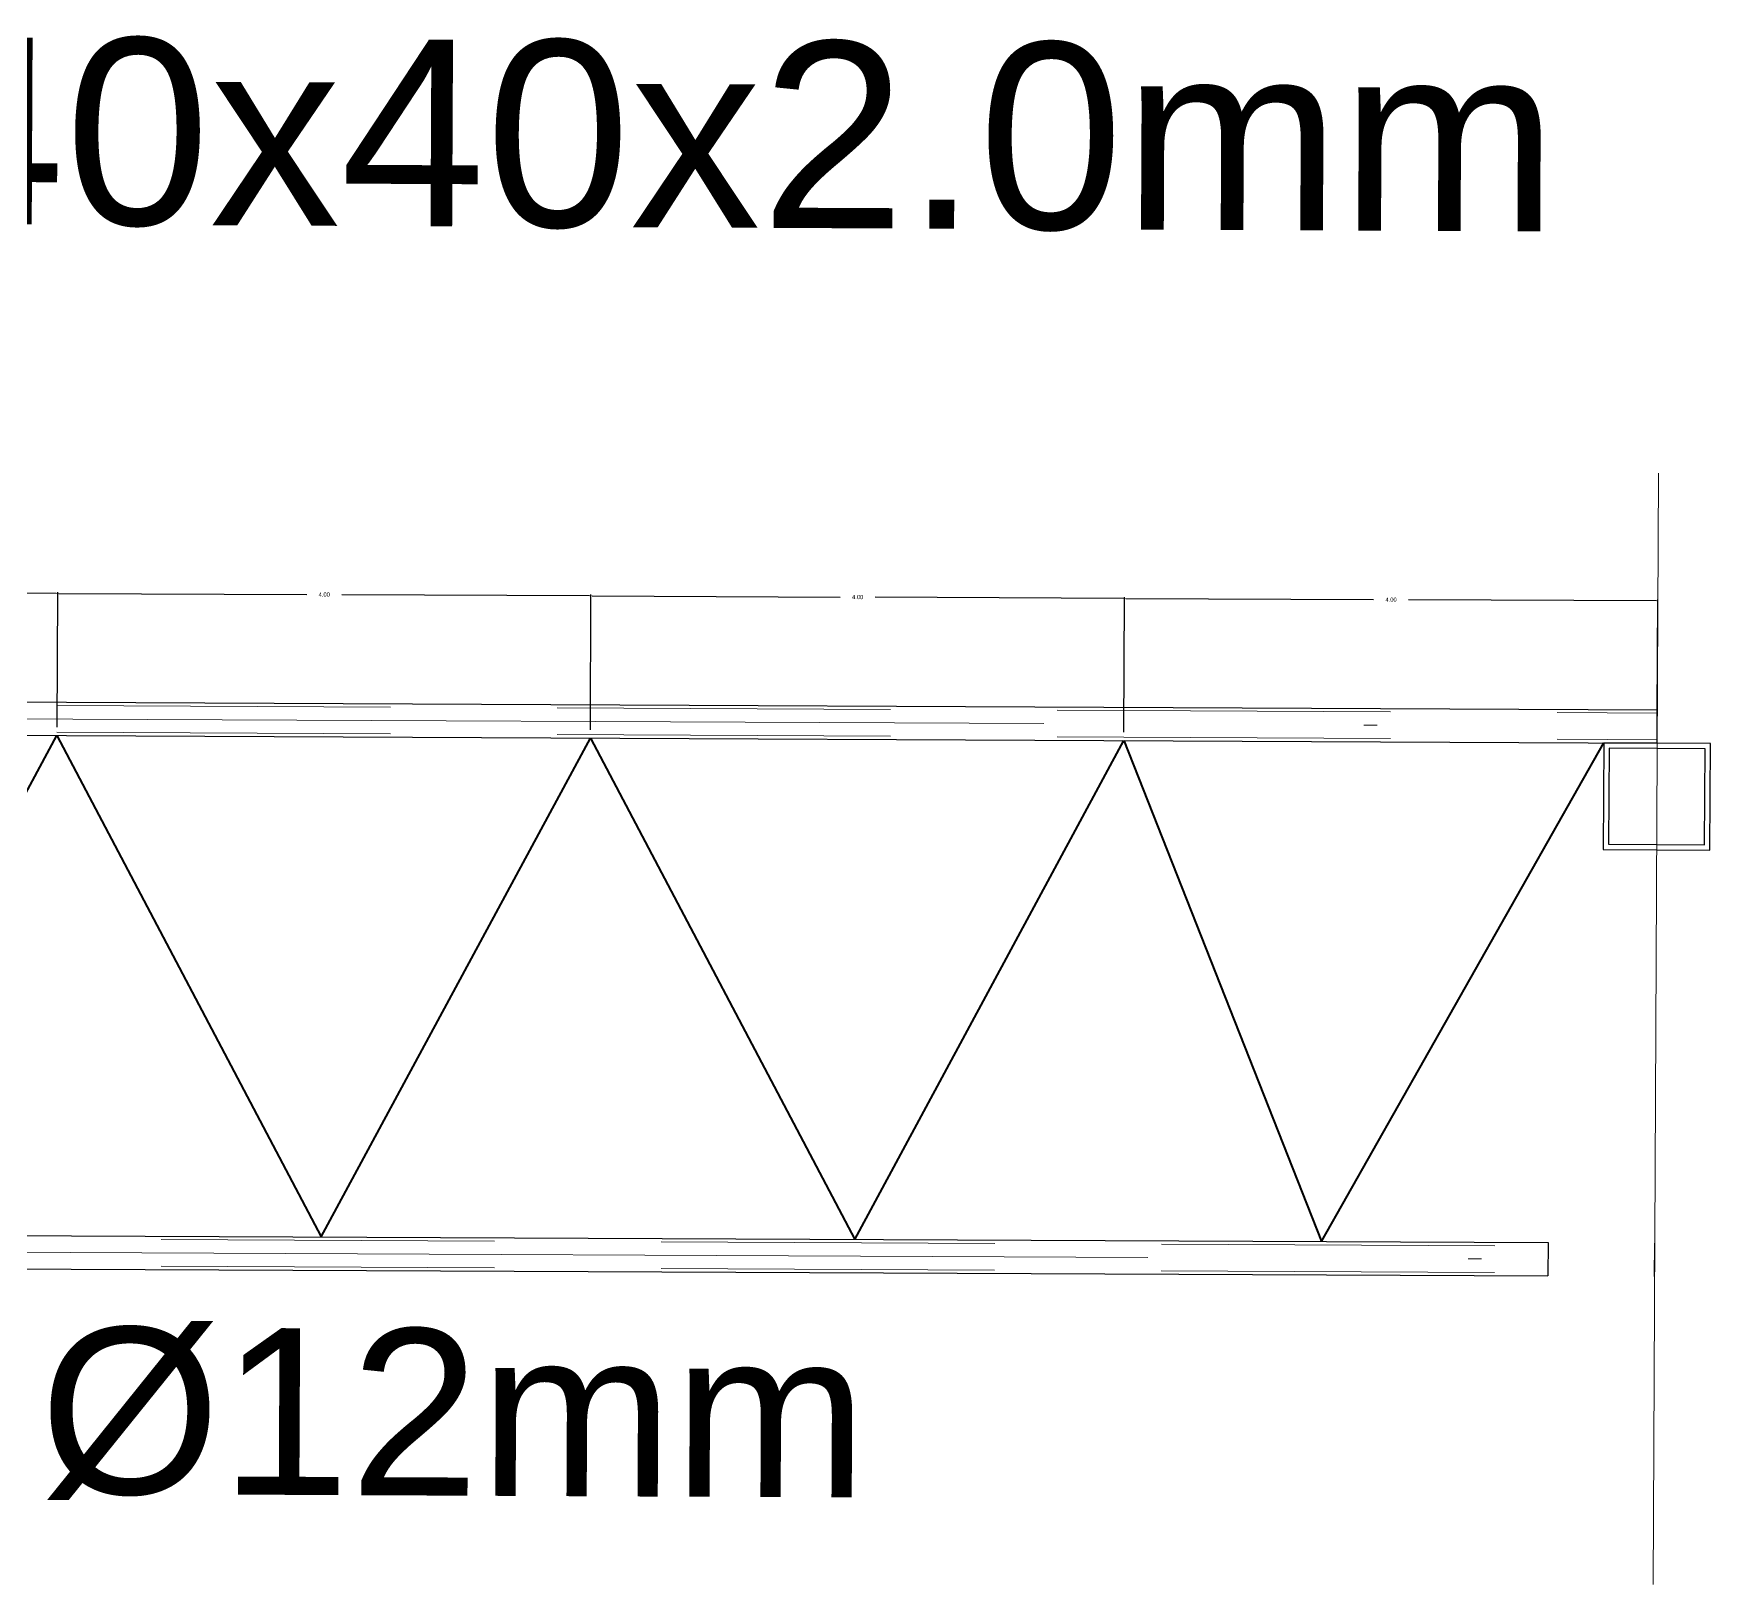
# Model space of a CAD drawing. Extents: x 60675 to 406257, y -6788 to 756297.
# Drawn here: x 393794.59 to 393807.16, y 755258.27 to 755269.9 of the extents above; entities that cross this region are included whole.
import ezdxf

# ---------------------------------------------------------------- set-up
doc = ezdxf.new("R2010")
doc.units = 0
for name, pattern in [('ACAD_ISO04W100', [3000, 2400, -300, 0, -300]), ('CENTERX2', [101.6, 63.5, -12.7, 12.7, -12.7]), ('DASHED', [0.75, 0.5, -0.25])]:
    doc.linetypes.add(name, pattern=pattern)
doc.layers.get('0').update_dxf_attribs({"linetype": 'CONTINUOUS'})
doc.layers.get('Defpoints').update_dxf_attribs({"linetype": 'CONTINUOUS'})
for name, color, linetype, lineweight in [('Axis', 144, 'CENTERX2', 9), ('hidden steel', 142, 'DASHED', 9), ('steel', 40, 'CONTINUOUS', 25), ('TEXT', 7, 'CONTINUOUS', 25)]:
    doc.layers.add(name, color=color, linetype=linetype, lineweight=lineweight)
doc.styles.add('ST-T-30', font='arial.ttf', dxfattribs={"height": 85})
doc.styles.add('ST-T-50', font='arial.ttf', dxfattribs={"height": 130})
doc.dimstyles.get("Standard").update_dxf_attribs({"dimtxt": 0.18, "dimasz": 0.18, "dimexe": 0.18, "dimexo": 0.0625, "dimgap": 0.09, "dimtad": 0, "dimtih": 1, "dimtoh": 1, "dimdec": 4, "dimzin": 0, "dimdsep": 46, "dimtxsty": 'Standard', "dimcen": 0.09, "dimadec": 0, "dimazin": 0, "dimtfac": 1, "dimtdec": 4, "dimtofl": 0, "dimtmove": 0, "dimatfit": 3, "dimfxl": 1, "dimtolj": 1, "dimtzin": 0, "dimarcsym": 0})

# ---------------------------------------------------------------- blocks, each defined once
blk = doc.blocks.new('*D65')
at = {"color": 0, "lineweight": -2}
for p, q in [((393790.762, 755264.719), (393790.767, 755265.733)), ((393790.777, 755265.723), (393792.635, 755265.714)), ((393794.756, 755265.704), (393792.898, 755265.713)), ((393794.762, 755264.7), (393794.767, 755265.714))]:
    blk.add_line(p, q, dxfattribs=at)
at = {"color": 0, "lineweight": 25}
for points in [[(393790.777, 755265.724), (393790.777, 755265.721), (393790.767, 755265.723)], [(393794.756, 755265.706), (393794.756, 755265.702), (393794.766, 755265.704)]]:
    blk.add_solid(points, dxfattribs=at)
at = {"layer": 'Defpoints', "color": 0, "lineweight": 25}
for p in [(393794.766, 755265.704), (393790.761, 755264.656), (393794.761, 755264.637)]:
    blk.add_point(p, dxfattribs=at)
at = {"color": 0, "insert": (393792.766, 755265.713), "char_height": 0.06, "attachment_point": 5}
blk.add_mtext('\\A1;{\\H0.52083x;4.00}', dxfattribs=at)
blk = doc.blocks.new('*D66')
at = {"color": 0, "lineweight": -2}
for p, q in [((393794.762, 755264.7), (393794.767, 755265.714)), ((393794.776, 755265.704), (393796.635, 755265.695)), ((393798.756, 755265.685), (393796.898, 755265.694)), ((393798.762, 755264.681), (393798.766, 755265.695))]:
    blk.add_line(p, q, dxfattribs=at)
at = {"color": 0, "lineweight": 25}
for points in [[(393794.776, 755265.706), (393794.776, 755265.702), (393794.766, 755265.704)], [(393798.756, 755265.687), (393798.756, 755265.683), (393798.766, 755265.685)]]:
    blk.add_solid(points, dxfattribs=at)
at = {"layer": 'Defpoints', "color": 0, "lineweight": 25}
for p in [(393798.766, 755265.685), (393794.761, 755264.637), (393798.761, 755264.618)]:
    blk.add_point(p, dxfattribs=at)
at = {"color": 0, "insert": (393796.766, 755265.695), "char_height": 0.06, "attachment_point": 5}
blk.add_mtext('\\A1;{\\H0.52083x;4.00}', dxfattribs=at)
blk = doc.blocks.new('*D67')
at = {"color": 0, "lineweight": -2}
for p, q in [((393798.762, 755264.681), (393798.766, 755265.695)), ((393798.776, 755265.685), (393800.635, 755265.676)), ((393802.756, 755265.666), (393800.898, 755265.675)), ((393802.762, 755264.662), (393802.766, 755265.676))]:
    blk.add_line(p, q, dxfattribs=at)
at = {"color": 0, "lineweight": 25}
for points in [[(393798.776, 755265.687), (393798.776, 755265.683), (393798.766, 755265.685)], [(393802.756, 755265.668), (393802.756, 755265.665), (393802.766, 755265.666)]]:
    blk.add_solid(points, dxfattribs=at)
at = {"layer": 'Defpoints', "color": 0, "lineweight": 25}
for p in [(393802.766, 755265.666), (393798.761, 755264.618), (393802.761, 755264.6)]:
    blk.add_point(p, dxfattribs=at)
at = {"color": 0, "insert": (393800.766, 755265.676), "char_height": 0.06, "attachment_point": 5}
blk.add_mtext('\\A1;{\\H0.52083x;4.00}', dxfattribs=at)
blk = doc.blocks.new('*D68')
at = {"color": 0, "lineweight": -2}
for p, q in [((393802.762, 755264.662), (393802.766, 755265.676)), ((393802.776, 755265.666), (393804.635, 755265.658)), ((393806.756, 755265.648), (393804.898, 755265.656)), ((393806.762, 755264.81), (393806.766, 755265.658))]:
    blk.add_line(p, q, dxfattribs=at)
at = {"color": 0, "lineweight": 25}
for points in [[(393802.776, 755265.668), (393802.776, 755265.665), (393802.766, 755265.666)], [(393806.756, 755265.649), (393806.756, 755265.646), (393806.766, 755265.648)]]:
    blk.add_solid(points, dxfattribs=at)
at = {"layer": 'Defpoints', "color": 0, "lineweight": 25}
for p in [(393806.766, 755265.648), (393806.762, 755264.747), (393802.761, 755264.6)]:
    blk.add_point(p, dxfattribs=at)
at = {"color": 0, "insert": (393804.766, 755265.657), "char_height": 0.06, "attachment_point": 5}
blk.add_mtext('\\A1;{\\H0.52083x;4.00}', dxfattribs=at)

msp = doc.modelspace()

# ---------------------------------------------------------------- linework, layer by layer
at = {"layer": 'Axis', "linetype": 'ACAD_ISO04W100', "ltscale": 0.008}
for p, q in [((393806.77084, 755266.60581), (393806.73167, 755258.2709)), ((393734.7627, 755265.04413), (393806.76191, 755264.70583)), ((393735.5439, 755261.04041), (393805.94312, 755260.70963))]:
    msp.add_line(p, q, dxfattribs=at)
at = {"layer": 'hidden steel', "ltscale": 5}
for p, q in [((393734.76317, 755265.14413), (393806.76238, 755264.80583)), ((393734.76223, 755264.94413), (393806.76144, 755264.60583)), ((393735.54437, 755261.14041), (393805.94359, 755260.80963)), ((393735.54343, 755260.94041), (393805.94265, 755260.60963))]:
    msp.add_line(p, q, dxfattribs=at)
at = {"layer": 'steel'}
for p, q in [((393734.76329, 755265.16913), (393806.7625, 755264.83083)), ((393734.76212, 755264.91913), (393806.76132, 755264.58083)), ((393806.76132, 755264.58083), (393806.7625, 755264.83083)), ((393735.54449, 755261.16541), (393805.94371, 755260.83463)), ((393735.54331, 755260.91541), (393805.94254, 755260.58463)), ((393805.94371, 755260.83463), (393805.94254, 755260.58463)), ((393806.74253, 755260.58087), (393806.7437, 755260.83087))]:
    msp.add_line(p, q, dxfattribs=at)
at = {"layer": 'steel', "lineweight": 40}
for p, q in [((393792.74386, 755260.89665), (393794.76145, 755264.63721)), ((393794.76145, 755264.63721), (393796.74381, 755260.87786)), ((393796.74381, 755260.87786), (393798.76141, 755264.61842)), ((393798.76141, 755264.61842), (393800.74377, 755260.85906)), ((393800.74377, 755260.85906), (393802.76137, 755264.59962)), ((393802.76137, 755264.59962), (393804.24373, 755260.84262)), ((393804.24373, 755260.84262), (393806.36133, 755264.58271))]:
    msp.add_line(p, q, dxfattribs=at)
at = {"layer": 'steel'}
for points in [[(393806.35757, 755263.78272), (393807.15756, 755263.77896), (393807.16132, 755264.57895), (393806.36133, 755264.58271)], [(393806.39775, 755263.82253), (393807.11775, 755263.81915), (393807.12113, 755264.53914), (393806.40114, 755264.54252)]]:
    msp.add_lwpolyline(points, close=True, dxfattribs=at)

# ---------------------------------------------------------------- texts
at = {"layer": 'TEXT', "insert": (393789.06543, 755269.89708), "char_height": 1.4, "width": 26.853851, "attachment_point": 1, "rotation": 359.730789, "style": 'ST-T-50'}
msp.add_mtext('RHS 40x40x2.0mm ', dxfattribs=at)
at = {"layer": 'TEXT', "insert": (393794.63332, 755260.20177), "char_height": 1.25, "attachment_point": 1, "rotation": 359.730789, "style": 'ST-T-30'}
msp.add_mtext('%%C12mm', dxfattribs=at)

# ---------------------------------------------------------------- dimensions: what is measured, and where the dimension line sits
for base, p1, p2, picture, middle in [((393794.76647, 755265.7039), (393790.7615, 755264.65601), (393794.76145, 755264.63721), '*D65', (393792.76649, 755265.7133)), ((393798.76642, 755265.68511), (393794.76145, 755264.63721), (393798.76141, 755264.61842), '*D66', (393796.76644, 755265.6945)), ((393802.76638, 755265.66631), (393798.76141, 755264.61842), (393802.76137, 755264.59962), '*D67', (393800.7664, 755265.67571)), ((393806.76633, 755265.64752), (393802.76137, 755264.59962), (393806.7621, 755264.74749), '*D68', (393804.76635, 755265.65692))]:
    dim = msp.add_linear_dim(base=base, p1=p1, p2=p2, angle=359.730789, text='{\\H0.52083x;<>}', dimstyle='Standard', override={"dimtxt": 0.06, "dimasz": 0.01, "dimexe": 0.01, "dimdec": 2})
    dim.commit()
    dim.dimension.update_dxf_attribs({"geometry": picture, "text_midpoint": middle})

doc.saveas('drawing.dxf')
